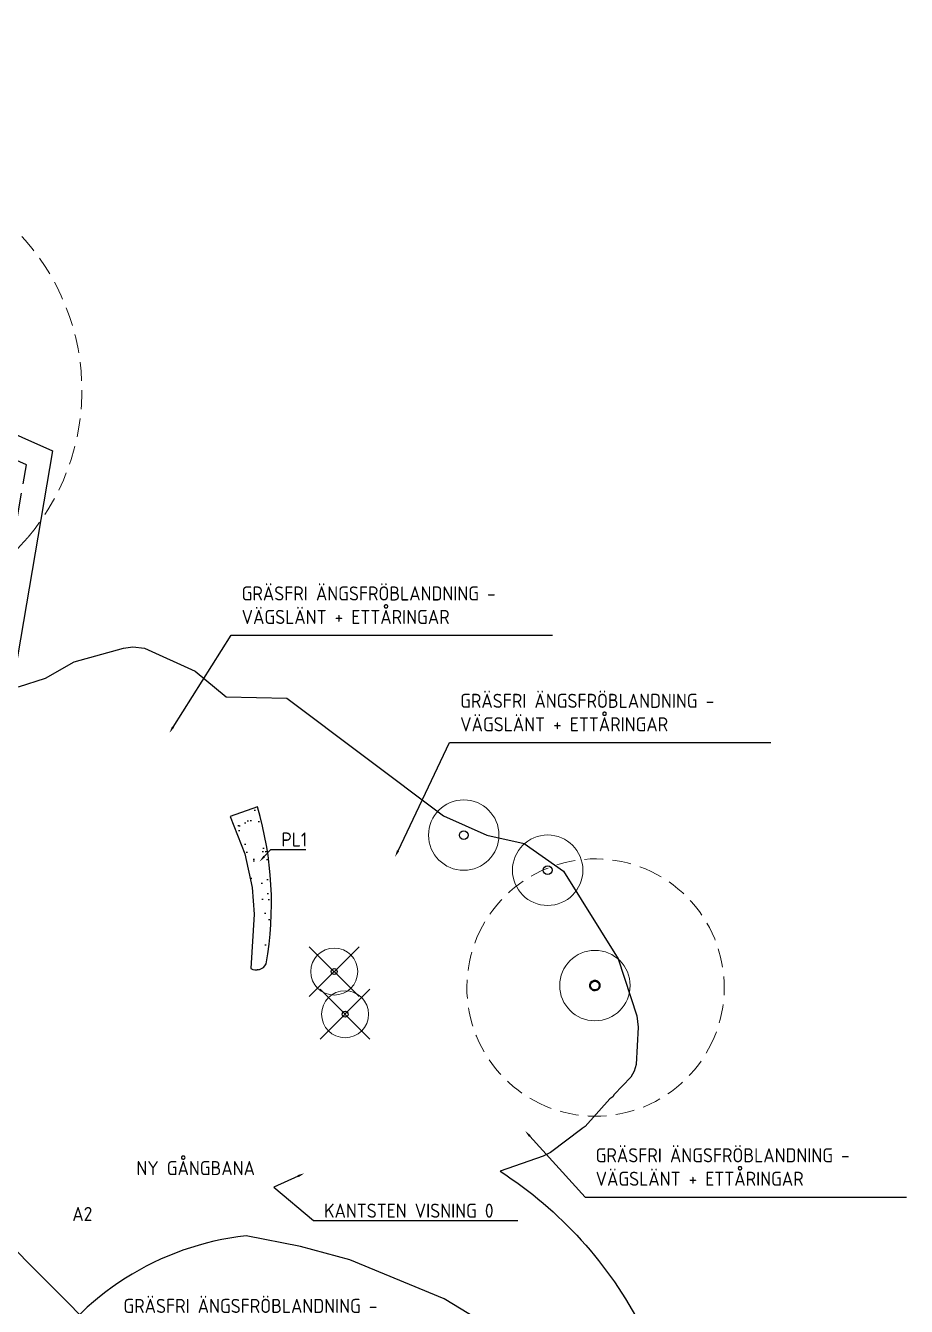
# Model space of a CAD drawing. Header units: metres. Extents: x 0 to 172473, y 0 to 6580575.
# Drawn here: x 172435.4 to 172472.9, y 6580520.3 to 6580574.9 of the extents above; entities that cross this region are included whole.
import ezdxf
from ezdxf import colors
from ezdxf.entities.mleader import LeaderData, LeaderLine
from ezdxf.math import Vec2, Vec3

# ---------------------------------------------------------------- set-up
doc = ezdxf.new("R2010")
doc.units = ezdxf.units.M
doc.header["$LTSCALE"] = 0.2
doc.linetypes.add('DASHED', pattern=[6, 4, -2])
doc.linetypes.add('FASTGR', pattern=[8, 6, -2])
for name, color, linetype, lineweight in [('L-DCL--PEJN (PLANTERINGSYTOR)', 3, 'Continuous', 25), ('L-träd_inmätt krona dropzon', 4, 'DASHED', 18), ('Z-ADMFGR---(fastighetsgräns)', 1, 'FASTGR', 25), ('Z-VEGLTAEIE', 3, 'Continuous', 25), ('Z-VEGLTAEIR', 3, 'Continuous', 25)]:
    doc.layers.add(name, color=color, linetype=linetype, lineweight=lineweight)
for name, color, linetype in [('L-DDB2--T4-', 1, 'Continuous'), ('L-DDB2--T9-', 1, 'Continuous'), ('L-E-O------', 6, 'BH90-ENTREPGRANS'), ('L-raster plantering1', 9, 'Continuous'), ('L-träd_inmätt stam_', 4, 'Continuous'), ('M-001-10_text sitplan', 3, 'Continuous'), ('M-282_ytskiktsbeteckningar', 3, 'Continuous')]:
    doc.layers.add(name, color=color, linetype=linetype)
doc.styles.add('Beteckningar', font='isocp2.shx')
doc.styles.add('ISOCP', font='isocp.shx')
doc.linetypes.add('BH90-ENTREPGRANS', pattern='A,12,-3,[1,BH90K.SHX,S=1,R=0,X=0,Y=0],-3', length=18)

# ---------------------------------------------------------------- blocks, each defined once
blk = doc.blocks.new('*U5')
at = {"color": 0, "linetype": 'ByBlock', "lineweight": 18}
blk.add_circle((0, 0), 1.5, dxfattribs=at)
at = {"color": 0, "lineweight": -2}
blk.add_circle((0, 0), 0.187, dxfattribs=at)
at = {"layer": 'L-DDB2--T4-', "style": 'Beteckningar'}
for tag, p in [('NAMNLAT', (0.633, 0.182)), ('NAMNSVE', (0.633, -0.54))]:
    blk.add_attdef(tag, p, '', height=0.5, dxfattribs=at)
at = {"layer": 'L-DDB2--T9-', "style": 'Beteckningar'}
blk.add_attdef('ANM', (0.633, -1.261), '', height=0.5, dxfattribs=at)
blk = doc.blocks.new('*U6')
at = {"color": 0, "linetype": 'ByBlock', "lineweight": 18}
blk.add_circle((0, 0), 1, dxfattribs=at)
at = {"color": 0, "lineweight": -2}
blk.add_circle((0, 0), 0.125, dxfattribs=at)
at = {"layer": 'L-DDB2--T4-', "style": 'Beteckningar'}
for tag, p in [('NAMNLAT', (0.633, 0.182)), ('NAMNSVE', (0.633, -0.54))]:
    blk.add_attdef(tag, p, '', height=0.5, dxfattribs=at)
at = {"layer": 'L-DDB2--T9-', "style": 'Beteckningar'}
blk.add_attdef('ANM', (0.633, -1.261), '', height=0.5, dxfattribs=at)
blk = doc.blocks.new('Rives')
at = {"color": 0, "linetype": 'ByBlock', "lineweight": -2}
for p, q in [((-1.061, -1.061), (1.061, 1.061)), ((-1.061, 1.061), (1.061, -1.061))]:
    blk.add_line(p, q, dxfattribs=at)

msp = doc.modelspace()

# ---------------------------------------------------------------- hatches: boundary and pattern name
at = {"layer": 'L-raster plantering1'}
h = msp.add_hatch(dxfattribs=at)
h.set_pattern_fill('AR-SAND', color=256, scale=0.5, angle=45)
h.set_pattern_definition([(82.5, (39.0782, 48.968), (-0.703506591955, 0.65896356127), [0, -0.76, 0, -0.85, 0, -0.8125]), (52.5, (39.0782, 48.968), (-0.37206875537, 1.62348986485), [0, -0.41, 0, -0.685, 0, -0.2625]), (12.5, (38.6433, 48.53315), (1.09901463645, 1.10301619158), [0, -0.25, 0, -0.9, 0, -1.175]), (2.5, (38.6433, 48.5332), (0.75252108178, 1.37313142542), [0, -0.125, 0, -0.59, 0, -0.675])])
edge = h.paths.add_edge_path()
edge.add_arc((172431.488, 6580537.505), 14.396, -10.2692, 16.6117, ccw=False)
edge.add_arc((172445.233, 6580535.138), 0.465, 239.6649, 334.6403, ccw=False)
edge.add_line((172444.998, 6580534.736), (172445.142, 6580537.05))
edge.add_line((172445.142, 6580537.05), (172445.055, 6580538.194))
edge.add_line((172445.055, 6580538.194), (172444.755, 6580539.622))
edge.add_line((172444.755, 6580539.622), (172444.127, 6580541.218))
edge.add_line((172444.127, 6580541.218), (172445.283, 6580541.62))

# ---------------------------------------------------------------- linework, layer by layer
at = {"layer": 'L-DCL--PEJN (PLANTERINGSYTOR)', "elevation": 29.647}
msp.add_lwpolyline([(172445.283, 6580541.62), (172444.127, 6580541.218), (172444.755, 6580539.622), (172445.055, 6580538.194), (172445.142, 6580537.05), (172444.998, 6580534.736, 0.439882), (172445.653, 6580534.938, 0.117831)], format="xyb", close=True, dxfattribs=at)
at = {"layer": 'L-E-O------'}
msp.add_lwpolyline([(172395.911, 6580574.9), (172436.562, 6580556.794), (172434.831, 6580546.591)], dxfattribs=at)
for points in [[(172435.113, 6580546.729), (172436.263, 6580547.099), (172437.474, 6580547.806), (172439.582, 6580548.386), (172439.985, 6580548.436), (172440.474, 6580548.384), (172442.628, 6580547.405), (172443.951, 6580546.308), (172446.534, 6580546.249), (172453.214, 6580541.242), (172455.048, 6580540.412), (172456.639, 6580540.059), (172458.314, 6580538.888), (172460.64, 6580535.155), (172461.435, 6580532.719), (172461.505, 6580532.242), (172461.42, 6580530.644), (172461.324, 6580530.357), (172461.18, 6580530.109), (172460.469, 6580529.371), (172460.418, 6580529.277), (172460.294, 6580529.187), (172459.236, 6580528.01), (172459.114, 6580527.923), (172459.096, 6580527.91), (172457.761, 6580526.901), (172457.6, 6580526.81), (172457.459, 6580526.749), (172455.621, 6580526.103, -0.130736), (172461.66, 6580519.433, 0.072999)], [(172458.599, 6580517.399), (172453.24, 6580520.672), (172449.214, 6580522.332), (172447.122, 6580522.893), (172444.8, 6580523.347, 0.492347), (172434.907, 6580507.1)]]:
    msp.add_lwpolyline(points, format="xyb", dxfattribs=at)
at = {"layer": 'L-träd_inmätt krona dropzon'}
for points in [[(172434.369, 6580566.771, -0.414214), (172435.522, 6580553.111, -0.414214), (172421.862, 6580551.958)], [(172457.068, 6580529.109, -0.414214), (172454.867, 6580536.541, -0.414214), (172462.299, 6580538.742)], [(172462.299, 6580538.742, -0.414214), (172464.5, 6580531.31, -0.414214), (172457.068, 6580529.109)]]:
    msp.add_lwpolyline(points, format="xyb", dxfattribs=at)
at = {"layer": 'L-träd_inmätt stam_', "elevation": 31.617}
for points in [[(172459.744, 6580533.807, -0.414214), (172459.453, 6580533.923, -0.414214), (172459.569, 6580534.213)], [(172459.744, 6580533.807, 0.414214), (172459.86, 6580534.098, 0.414214), (172459.569, 6580534.213)]]:
    msp.add_lwpolyline(points, format="xyb", dxfattribs=at)
at = {"layer": 'Z-ADMFGR---(fastighetsgräns)'}
msp.add_lwpolyline([(172378.651, 6580380.529), (172425.575, 6580454.653), (172426.849, 6580457.913), (172433.208, 6580474.19), (172436.899, 6580487.694), (172429.419, 6580520.675), (172435.446, 6580556.197), (172396.353, 6580573.608), (172353.112, 6580493.014), (172347.942, 6580483.424)], dxfattribs=at)

# ---------------------------------------------------------------- block references
at = {"layer": 'Z-VEGLTAEIE'}
for p in [(172454.071, 6580540.419), (172457.644, 6580538.924), (172459.657, 6580534.01, 31.617)]:
    msp.add_blockref('*U5', p, dxfattribs=at)
at = {"layer": 'Z-VEGLTAEIR'}
for name, p in [('Rives', (172448.556, 6580534.605)), ('*U6', (172448.556, 6580534.605)), ('Rives', (172449.017, 6580532.789)), ('*U6', (172449.017, 6580532.789))]:
    msp.add_blockref(name, p, dxfattribs=at)

# ---------------------------------------------------------------- leaders
at = {"layer": 'M-001-10_text sitplan', "color": 4}
ml = msp.add_multileader_mtext('Standard', dxfattribs=at)
ml.set_content('{\\C256;GRÄSFRI ÄNGSFRÖBLANDNING - VÄGSLÄNT + ETTÅRINGAR}', color=4, style='ISOCP')
ml.set_leader_properties()
ml.build(insert=Vec2(0, 0))
ml.multileader.update_dxf_attribs({"text_left_attachment_type": 5, "text_right_attachment_type": 5, "dogleg_length": 0.36, "arrow_head_size": 0.3})
ctx = ml.context
ctx.base_point, ctx.char_height, ctx.arrow_head_size, ctx.landing_gap_size, ctx.plane_origin = Vec3(172444.523, 6580548.932), 0.6, 0.3, 0.09, Vec3(172447.197, 6580551.667)
ctx.left_attachment, ctx.right_attachment = 5, 5
notes = []
notes.append((ctx, [(0, (1, 1, 0), (172444.163, 6580548.932), (1, 0), 0.36, [(0, [(172441.531, 6580544.765)], 0, [])])]))
ctx.mtext.insert, ctx.mtext.width, ctx.mtext.defined_height, ctx.mtext.flow_direction = Vec3(172444.613, 6580551.012), 13.1003, 2.123, 5
ml = msp.add_multileader_mtext('Standard', dxfattribs=at)
ml.set_content('{\\C256;GRÄSFRI ÄNGSFRÖBLANDNING - VÄGSLÄNT + ETTÅRINGAR}', color=4, style='ISOCP')
ml.set_leader_properties()
ml.build(insert=Vec2(0, 0))
ml.multileader.update_dxf_attribs({"text_left_attachment_type": 5, "text_right_attachment_type": 5, "dogleg_length": 0.36, "arrow_head_size": 0.3})
ctx = ml.context
ctx.base_point, ctx.char_height, ctx.arrow_head_size, ctx.landing_gap_size, ctx.plane_origin = Vec3(172453.829, 6580544.359), 0.6, 0.3, 0.09, Vec3(172456.502, 6580547.094)
ctx.left_attachment, ctx.right_attachment = 5, 5
notes.append((ctx, [(0, (1, 1, 0), (172453.469, 6580544.359), (1, 0), 0.36, [(0, [(172451.143, 6580539.481)], 0, [])])]))
ctx.mtext.insert, ctx.mtext.width, ctx.mtext.defined_height, ctx.mtext.flow_direction = Vec3(172453.919, 6580546.439), 13.1003, 2.123, 5
ml = msp.add_multileader_mtext('Standard', dxfattribs=at)
ml.set_content('{\\C256;PL1}', color=4, style='ISOCP')
ml.set_leader_properties()
ml.build(insert=Vec2(0, 0))
ml.multileader.update_dxf_attribs({"text_left_attachment_type": 5, "text_right_attachment_type": 5, "dogleg_length": 0.36, "arrow_head_size": 0.3})
ctx = ml.context
ctx.base_point, ctx.char_height, ctx.arrow_head_size, ctx.landing_gap_size, ctx.plane_origin = Vec3(172446.215, 6580539.812), 0.6, 0.3, 0.09, Vec3(172449.363, 6580536.135)
ctx.left_attachment, ctx.right_attachment = 5, 5
notes.append((ctx, [(0, (1, 1, 0), (172445.855, 6580539.812), (1, 0), 0.36, [(0, [(172445.375, 6580539.291)], 0, [])])]))
ctx.mtext.insert, ctx.mtext.width, ctx.mtext.flow_direction = Vec3(172446.305, 6580540.532), 1.03536, 5
ml = msp.add_multileader_mtext('Standard', dxfattribs=at)
ml.set_content('{\\C256;GRÄSFRI ÄNGSFRÖBLANDNING - VÄGSLÄNT + ETTÅRINGAR}', color=4, style='ISOCP')
ml.set_leader_properties()
ml.build(insert=Vec2(0, 0))
ml.multileader.update_dxf_attribs({"text_left_attachment_type": 5, "text_right_attachment_type": 5, "dogleg_length": 0.36, "arrow_head_size": 0.3})
ctx = ml.context
ctx.base_point, ctx.char_height, ctx.arrow_head_size, ctx.landing_gap_size, ctx.plane_origin = Vec3(172459.598, 6580525.001), 0.6, 0.3, 0.09, Vec3(172462.272, 6580527.736)
ctx.left_attachment, ctx.right_attachment = 5, 5
notes.append((ctx, [(0, (1, 1, 0), (172459.238, 6580525.001), (1, 0), 0.36, [(0, [(172456.685, 6580527.817)], 0, [])])]))
ctx.mtext.insert, ctx.mtext.width, ctx.mtext.defined_height, ctx.mtext.flow_direction = Vec3(172459.688, 6580527.081), 13.1003, 2.123, 5
ml = msp.add_multileader_mtext('Standard', dxfattribs=at)
ml.set_content('{\\C256;KANTSTEN VISNING 0}', color=4, style='ISOCP')
ml.set_leader_properties()
ml.build(insert=Vec2(0, 0))
ml.multileader.update_dxf_attribs({"text_left_attachment_type": 5, "text_right_attachment_type": 5, "dogleg_length": 0.36, "arrow_head_size": 0.3})
ctx = ml.context
ctx.base_point, ctx.char_height, ctx.arrow_head_size, ctx.landing_gap_size, ctx.plane_origin = Vec3(172448.033, 6580524), 0.6, 0.3, 0.09, Vec3(172459.7, 6580518.398)
ctx.left_attachment, ctx.right_attachment = 5, 5
notes.append((ctx, [(0, (1, 1, 0), (172447.673, 6580524), (1, 0), 0.36, [(1, [(172447.288, 6580526.016), (172445.978, 6580525.417)], 0, [])])]))
ctx.mtext.insert, ctx.mtext.width, ctx.mtext.defined_height, ctx.mtext.flow_direction = Vec3(172448.123, 6580524.721), 10.3896, 4.798, 5
ml = msp.add_multileader_mtext('Standard', dxfattribs=at)
ml.set_content('{\\C256;GRÄSFRI ÄNGSFRÖBLANDNING - VÄGSLÄNT + ETTÅRINGAR}', color=4, style='ISOCP')
ml.set_leader_properties()
ml.build(insert=Vec2(0, 0))
ml.multileader.update_dxf_attribs({"text_left_attachment_type": 5, "text_right_attachment_type": 5, "dogleg_length": 0.36, "arrow_head_size": 0.3})
ctx = ml.context
ctx.base_point, ctx.char_height, ctx.arrow_head_size, ctx.landing_gap_size, ctx.plane_origin = Vec3(172439.489, 6580518.585), 0.6, 0.3, 0.09, Vec3(172442.163, 6580521.32)
ctx.left_attachment, ctx.right_attachment = 5, 5
notes.append((ctx, [(0, (1, 1, 0), (172439.129, 6580518.585), (1, 0), 0.36, [(0, [(172433.165, 6580524.572)], 0, [])])]))
ctx.mtext.insert, ctx.mtext.width, ctx.mtext.defined_height, ctx.mtext.flow_direction = Vec3(172439.579, 6580520.665), 13.1003, 2.123, 5
for ctx, leaders in notes:
    for number, flags, end, landing, length, lines in leaders:
        leader = LeaderData()
        leader.index, (leader.has_last_leader_line, leader.has_dogleg_vector, leader.attachment_direction) = number, flags
        leader.last_leader_point, leader.dogleg_vector, leader.dogleg_length = Vec3(end), Vec3(landing), length
        for number, points, colour, breaks in lines:
            line = LeaderLine()
            line.index, line.vertices, line.color, line.breaks = number, Vec3.list(points), colors.encode_raw_color(colour), breaks
            leader.lines.append(line)
        ctx.leaders.append(leader)

# ---------------------------------------------------------------- next in the draw order: texts
at = {"layer": 'M-282_ytskiktsbeteckningar', "char_height": 0.6, "attachment_point": 1, "style": 'ISOCP', "bg_fill": 3, "box_fill_scale": 1.2, "bg_fill_color": 256, "bg_fill_transparency": 0}
for s, insert in [('NY GÅNGBANA', (172440.134, 6580526.534, 29.647)), ('A2', (172437.403, 6580524.581))]:
    msp.add_mtext(s, dxfattribs=dict(at, insert=insert))

doc.saveas('drawing.dxf')
